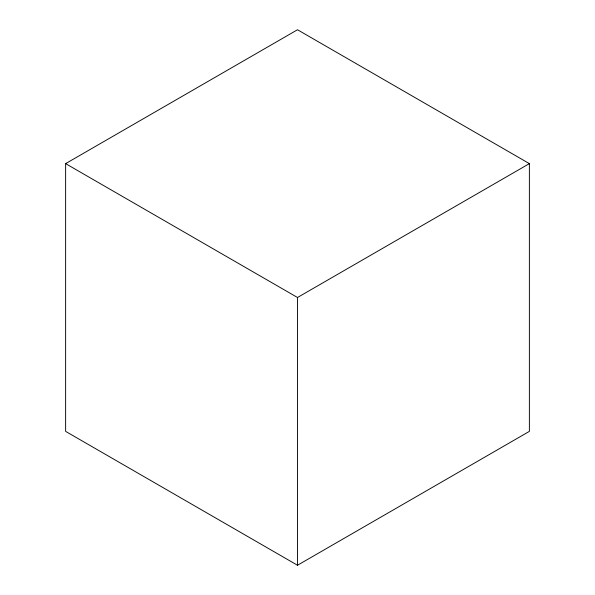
<?xml version="1.0" encoding="UTF-8"?>
<svg xmlns="http://www.w3.org/2000/svg" width="595" height="595" viewBox="0 0 595 595"><rect width="100%" height="100%" fill="white"/><g stroke="black" fill="none" stroke-linecap="round" stroke-linejoin="round"><path stroke-width="0.89" d="M65.621 163.625L297.5 29.75L529.379 163.625L529.379 431.375L297.5 565.25L65.621 431.375L65.621 163.625L297.5 297.5L529.379 163.625M297.5 297.5L297.5 565.25"/></g></svg>
